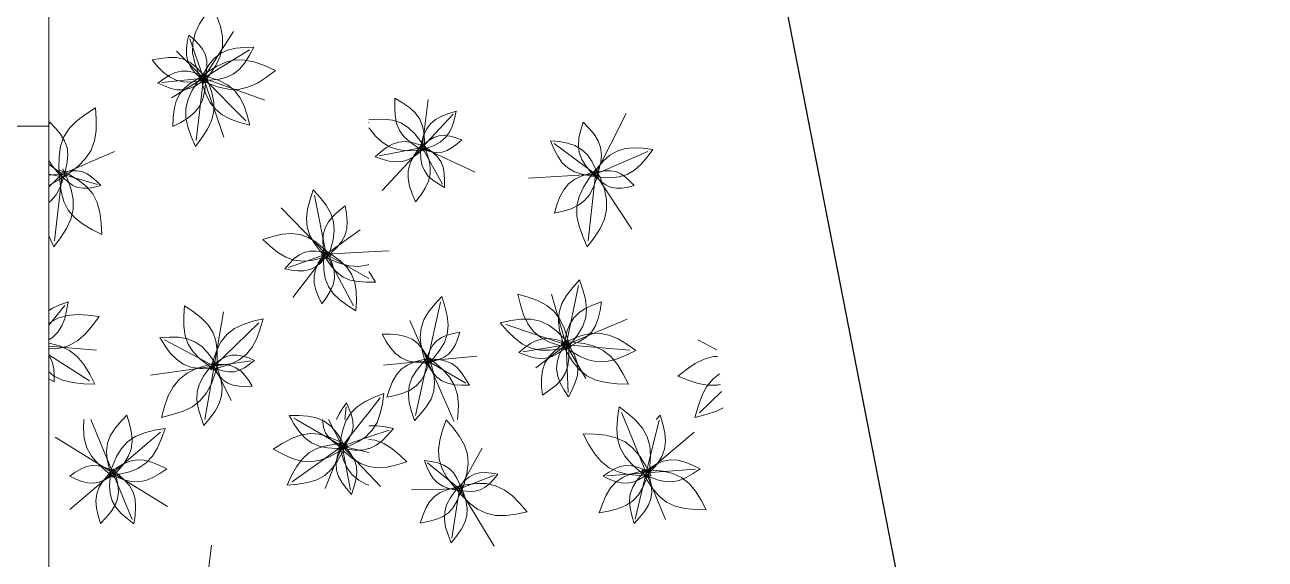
# Model space of a CAD drawing. Header units: metres. Extents: x 0 to 46.1, y -33.1 to 1.9.
# Drawn here: x 40.71 to 45.36, y -16.524 to -14.52 of the extents above; entities that cross this region are included whole.
import ezdxf

# ---------------------------------------------------------------- set-up
doc = ezdxf.new("R2010")
doc.units = ezdxf.units.M
doc.header["$LTSCALE"] = 0.02
doc.layers.add('AB_EXT_MASSIF', color=8, linetype='Continuous', lineweight=9)
doc.layers.add('CONTEXT', color=7, linetype='Continuous', lineweight=13, true_color=0x787878)
doc.layers.add('SITE', color=7, linetype='Continuous', lineweight=25, true_color=0x000000)

msp = doc.modelspace()

# ---------------------------------------------------------------- linework, layer by layer
at = {"layer": 'AB_EXT_MASSIF', "lineweight": 9, "true_color": 0x606060, "transparency": 33554597}
for points in [[(41.3776, -14.7405), (41.3606, -14.7014), (41.3469, -14.6626), (41.3392, -14.6246), (41.3394, -14.5875), (41.348, -14.5514), (41.3644, -14.5162), (41.3868, -14.4818), (41.4124, -14.4477), (41.4293, -14.4869), (41.443, -14.5256), (41.4507, -14.5636), (41.4506, -14.6007), (41.442, -14.6368), (41.4256, -14.672), (41.4032, -14.7064), (41.3776, -14.7405)], [(41.38, -14.72), (41.492, -14.5442)], [(41.3842, -14.7322), (41.364, -14.7148), (41.3458, -14.6967), (41.3312, -14.6773), (41.3212, -14.6564), (41.3162, -14.6338), (41.3159, -14.6095), (41.3192, -14.584), (41.3244, -14.5579), (41.3446, -14.5753), (41.3628, -14.5934), (41.3774, -14.6128), (41.3874, -14.6337), (41.3924, -14.6563), (41.3927, -14.6806), (41.3894, -14.7061), (41.3842, -14.7322)], [(41.38, -14.72), (41.3292, -14.5718)], [(41.3945, -14.7252), (41.3632, -14.731), (41.3328, -14.7345), (41.3038, -14.7338), (41.2769, -14.7276), (41.252, -14.7153), (41.2292, -14.6975), (41.2078, -14.6755), (41.1873, -14.6512), (41.2186, -14.6454), (41.2491, -14.6419), (41.278, -14.6426), (41.305, -14.6488), (41.3298, -14.6611), (41.3526, -14.6788), (41.374, -14.7009), (41.3945, -14.7252)], [(41.38, -14.72), (41.2791, -14.6179)], [(41.3658, -14.7288), (41.382, -14.6984), (41.3996, -14.6703), (41.4197, -14.6463), (41.4432, -14.6277), (41.4703, -14.6149), (41.5007, -14.6076), (41.5337, -14.6044), (41.5681, -14.6034), (41.5519, -14.6338), (41.5344, -14.662), (41.5143, -14.686), (41.4908, -14.7045), (41.4637, -14.7173), (41.4332, -14.7246), (41.4002, -14.7278), (41.3658, -14.7288)], [(41.38, -14.72), (41.5519, -14.6135)], [(41.3929, -14.7186), (41.3713, -14.7345), (41.3495, -14.7482), (41.3273, -14.7583), (41.3046, -14.7634), (41.2813, -14.7631), (41.2575, -14.758), (41.2333, -14.7491), (41.2089, -14.7382), (41.2305, -14.7224), (41.2523, -14.7086), (41.2745, -14.6986), (41.2972, -14.6935), (41.3205, -14.6937), (41.3443, -14.6988), (41.3685, -14.7077), (41.3929, -14.7186)], [(41.3597, -14.7222), (41.3937, -14.6972), (41.4281, -14.6754), (41.4632, -14.6596), (41.499, -14.6515), (41.5358, -14.6519), (41.5734, -14.66), (41.6116, -14.674), (41.6501, -14.6913), (41.6161, -14.7163), (41.5817, -14.738), (41.5466, -14.7539), (41.5108, -14.7619), (41.474, -14.7616), (41.4364, -14.7535), (41.3982, -14.7394), (41.3597, -14.7222)], [(41.38, -14.72), (41.2236, -14.7366)], [(41.38, -14.72), (41.2604, -14.7941)], [(41.3887, -14.7064), (41.3873, -14.7397), (41.3838, -14.7717), (41.3763, -14.8012), (41.3636, -14.8273), (41.3453, -14.8499), (41.3218, -14.8691), (41.2943, -14.8858), (41.2646, -14.9011), (41.266, -14.8677), (41.2695, -14.8358), (41.2769, -14.8063), (41.2896, -14.7802), (41.308, -14.7576), (41.3315, -14.7384), (41.359, -14.7217), (41.3887, -14.7064)], [(41.3823, -14.7008), (41.3982, -14.7375), (41.411, -14.7739), (41.4183, -14.8096), (41.4181, -14.8444), (41.4101, -14.8783), (41.3947, -14.9113), (41.3736, -14.9436), (41.3496, -14.9756), (41.3337, -14.9388), (41.3208, -14.9025), (41.3136, -14.8668), (41.3137, -14.8319), (41.3218, -14.7981), (41.3372, -14.7651), (41.3582, -14.7327), (41.3823, -14.7008)], [(41.38, -14.72), (41.3522, -14.9536)], [(41.367, -14.7068), (41.404, -14.7168), (41.4389, -14.7289), (41.47, -14.7449), (41.496, -14.7657), (41.5166, -14.792), (41.5321, -14.8233), (41.5438, -14.8584), (41.5533, -14.8955), (41.5163, -14.8855), (41.4814, -14.8734), (41.4503, -14.8575), (41.4243, -14.8366), (41.4037, -14.8103), (41.3882, -14.779), (41.3765, -14.7439), (41.367, -14.7068)], [(41.38, -14.72), (41.5384, -14.8804)], [(41.38, -14.72), (41.6103, -14.8022)], [(41.38, -14.72), (41.456, -14.9416)], [(40.8406, -15.0988), (40.8379, -15.0555), (40.8381, -15.0137), (40.8438, -14.9746), (40.8567, -14.9392), (40.8773, -14.9076), (40.9051, -14.8795), (40.9384, -14.8543), (40.9747, -14.8305), (40.9774, -14.8738), (40.9772, -14.9156), (40.9715, -14.9546), (40.9586, -14.9901), (40.938, -15.0217), (40.9102, -15.0497), (40.8769, -15.075), (40.8406, -15.0988)], [(42.2077, -14.9939), (42.1795, -14.9771), (42.1535, -14.959), (42.1315, -14.9387), (42.1149, -14.9155), (42.104, -14.889), (42.0984, -14.8597), (42.0969, -14.828), (42.0975, -14.7952), (42.1258, -14.812), (42.1518, -14.8301), (42.1737, -14.8504), (42.1904, -14.8736), (42.2013, -14.9), (42.2069, -14.9294), (42.2084, -14.9611), (42.2077, -14.9939)], [(42.2, -14.98), (42.222, -14.8004)], [(42, -14.8759), (42.018, -14.8742), (42.0543, -14.8734), (42.0883, -14.8775), (42.1194, -14.8878), (42.1473, -14.905), (42.1723, -14.9285), (42.195, -14.9568), (42.2165, -14.9877)], [(42.1904, -14.9903), (42.1969, -14.962), (42.2049, -14.9352), (42.216, -14.9112), (42.231, -14.8909), (42.2502, -14.8745), (42.2734, -14.8618), (42.2995, -14.8519), (42.3273, -14.8435), (42.3209, -14.8718), (42.3128, -14.8986), (42.3017, -14.9226), (42.2867, -14.9429), (42.2675, -14.9593), (42.2444, -14.972), (42.2182, -14.9819), (42.1904, -14.9903)], [(42.2, -14.98), (42.3163, -14.8552)], [(42.85, -15.08), (42.964, -14.8519)], [(40.8, -14.895), (40.8032, -14.8844), (40.8248, -14.907), (40.844, -14.9302), (40.859, -14.9544), (40.8683, -14.98), (40.8716, -15.007), (40.8692, -15.0354), (40.8625, -15.0648), (40.8535, -15.0947)], [(42, -14.8867), (41.9993, -14.8864)], [(42.2165, -14.9877), (42.179, -14.9911), (42.1427, -14.9919), (42.1087, -14.9879), (42.0776, -14.9775), (42.0497, -14.9603), (42.0247, -14.9369), (42.002, -14.9086), (42, -14.9057)], [(42.8535, -15.0947), (42.8319, -15.0721), (42.8127, -15.0489), (42.7977, -15.0247), (42.7884, -14.9991), (42.7852, -14.9721), (42.7875, -14.9437), (42.7942, -14.9143), (42.8032, -14.8844), (42.8248, -14.907), (42.844, -14.9302), (42.859, -14.9544), (42.8683, -14.98), (42.8716, -15.007), (42.8692, -15.0354), (42.8625, -15.0648), (42.8535, -15.0947)], [(42.2133, -14.9774), (42.1922, -14.9959), (42.1708, -15.0122), (42.1485, -15.0246), (42.1253, -15.032), (42.101, -15.0339), (42.0757, -15.0307), (42.0497, -15.0236), (42.0232, -15.0144), (42.0443, -14.9959), (42.0658, -14.9796), (42.088, -14.9671), (42.1112, -14.9598), (42.1355, -14.9579), (42.1608, -14.9611), (42.1869, -14.9682), (42.2133, -14.9774)], [(42.2019, -14.9647), (42.2144, -14.994), (42.2246, -15.023), (42.2302, -15.0514), (42.23, -15.0792), (42.2235, -15.1061), (42.2111, -15.1324), (42.1943, -15.1581), (42.175, -15.1835), (42.1625, -15.1542), (42.1523, -15.1252), (42.1467, -15.0967), (42.1469, -15.069), (42.1534, -15.042), (42.1658, -15.0158), (42.1826, -14.9901), (42.2019, -14.9647)], [(42.1888, -14.9822), (42.2065, -14.9667), (42.2245, -14.953), (42.2432, -14.9426), (42.2627, -14.9364), (42.283, -14.9348), (42.3042, -14.9375), (42.3261, -14.9435), (42.3482, -14.9512), (42.3306, -14.9666), (42.3126, -14.9803), (42.2939, -14.9908), (42.2744, -14.997), (42.2541, -14.9985), (42.2329, -14.9958), (42.211, -14.9899), (42.1888, -14.9822)], [(42.1937, -14.9687), (42.2167, -14.9824), (42.2379, -14.9971), (42.2557, -15.0136), (42.2693, -15.0325), (42.2781, -15.054), (42.2827, -15.0779), (42.2839, -15.1036), (42.2834, -15.1304), (42.2604, -15.1167), (42.2392, -15.102), (42.2214, -15.0855), (42.2078, -15.0666), (42.199, -15.045), (42.1944, -15.0211), (42.1932, -14.9954), (42.1937, -14.9687)], [(42.8628, -15.0895), (42.8301, -15.0858), (42.799, -15.0802), (42.7706, -15.0708), (42.7459, -15.0565), (42.725, -15.037), (42.7078, -15.0126), (42.6933, -14.9844), (42.6804, -14.9543), (42.713, -14.9579), (42.7441, -14.9636), (42.7725, -14.9729), (42.7973, -14.9872), (42.8181, -15.0067), (42.8353, -15.0312), (42.8498, -15.0593), (42.8628, -15.0895)], [(42.85, -15.08), (42.695, -14.9651)], [(40.85, -15.08), (41.0463, -14.9948)], [(42.2, -14.98), (42.0384, -15.0114)], [(42.2, -14.98), (42.05, -15.1408)], [(42.2, -14.98), (42.2762, -15.1174)], [(42.2, -14.98), (42.3983, -15.0724)], [(42.8338, -15.087), (42.8554, -15.0577), (42.8781, -15.0309), (42.9029, -15.0089), (42.9303, -14.993), (42.9606, -14.9838), (42.9936, -14.9808), (43.0287, -14.9825), (43.0648, -14.9868), (43.0432, -15.0161), (43.0205, -15.0429), (42.9958, -15.0649), (42.9684, -15.0808), (42.938, -15.09), (42.905, -15.093), (42.87, -15.0913), (42.8338, -15.087)], [(42.85, -15.08), (43.0463, -14.9948)], [(40.8535, -15.0947), (40.8319, -15.0721), (40.8127, -15.0489), (40.8, -15.0284)], [(40.85, -15.08), (40.8, -15.0429)], [(40.8524, -15.0595), (40.8695, -15.0986), (40.8834, -15.1374), (40.8912, -15.1754), (40.8913, -15.2126), (40.8828, -15.2488), (40.8665, -15.2841), (40.8442, -15.3187), (40.8187, -15.3529), (40.8015, -15.3138), (40.8, -15.3095)], [(40.8388, -15.063), (40.8765, -15.0817), (40.9115, -15.1021), (40.9415, -15.1259), (40.965, -15.1539), (40.9816, -15.1865), (40.9916, -15.2235), (40.9967, -15.2637), (40.9991, -15.3057), (40.9614, -15.287), (40.9264, -15.2665), (40.8964, -15.2428), (40.8728, -15.2148), (40.8563, -15.1822), (40.8463, -15.1452), (40.8412, -15.105), (40.8388, -15.063)], [(40.8391, -15.0768), (40.8619, -15.0712), (40.8842, -15.0674), (40.9055, -15.0668), (40.9255, -15.0703), (40.9443, -15.0783), (40.9618, -15.0905), (40.9784, -15.1059), (40.9944, -15.1229), (40.9717, -15.1284), (40.9494, -15.1322), (40.9281, -15.1329), (40.908, -15.1293), (40.8893, -15.1213), (40.8718, -15.1092), (40.8552, -15.0938), (40.8391, -15.0768)], [(42.8524, -15.0595), (42.8695, -15.0986), (42.8834, -15.1374), (42.8912, -15.1754), (42.8913, -15.2126), (42.8828, -15.2488), (42.8665, -15.2841), (42.8442, -15.3187), (42.8187, -15.3529), (42.8015, -15.3138), (42.7877, -15.275), (42.7798, -15.237), (42.7798, -15.1998), (42.7882, -15.1636), (42.8045, -15.1283), (42.8268, -15.0937), (42.8524, -15.0595)], [(42.8391, -15.0768), (42.8619, -15.0712), (42.8842, -15.0674), (42.9055, -15.0668), (42.9255, -15.0703), (42.9443, -15.0783), (42.9618, -15.0905), (42.9784, -15.1059), (42.9944, -15.1229), (42.9717, -15.1284), (42.9494, -15.1322), (42.9281, -15.1329), (42.908, -15.1293), (42.8893, -15.1213), (42.8718, -15.1092), (42.8552, -15.0938), (42.8391, -15.0768)], [(40.8616, -15.069), (40.8523, -15.1007), (40.8412, -15.1306), (40.827, -15.1571), (40.8085, -15.1792), (40.8, -15.1856)], [(40.8708, -15.0787), (40.835, -15.1025), (40.8, -15.1225)], [(40.85, -15.08), (40.8, -15.083)], [(40.85, -15.08), (40.8, -15.1274)], [(40.8628, -15.0895), (40.8301, -15.0858), (40.8, -15.0803)], [(40.85, -15.08), (40.8214, -15.3295)], [(40.85, -15.08), (40.982, -15.1192)], [(42.85, -15.08), (42.598, -15.0952)], [(42.8616, -15.069), (42.8523, -15.1007), (42.8412, -15.1306), (42.827, -15.1571), (42.8085, -15.1792), (42.7854, -15.1965), (42.7582, -15.2093), (42.7277, -15.2187), (42.6955, -15.2263), (42.7049, -15.1946), (42.7159, -15.1647), (42.7302, -15.1382), (42.7487, -15.1161), (42.7717, -15.0988), (42.799, -15.086), (42.8294, -15.0766), (42.8616, -15.069)], [(42.85, -15.08), (42.8214, -15.3295)], [(42.85, -15.08), (42.9863, -15.2863)], [(41.8436, -15.3982), (41.8183, -15.3695), (41.7957, -15.3403), (41.7785, -15.31), (41.7683, -15.2783), (41.7655, -15.2451), (41.7697, -15.2105), (41.7792, -15.1748), (41.7915, -15.1386), (41.8169, -15.1672), (41.8394, -15.1965), (41.8566, -15.2268), (41.8669, -15.2585), (41.8697, -15.2917), (41.8655, -15.3263), (41.856, -15.3619), (41.8436, -15.3982)], [(41.84, -15.38), (41.7957, -15.1593)], [(41.84, -15.38), (41.6712, -15.2057)], [(41.8347, -15.3937), (41.83, -15.3637), (41.8275, -15.3346), (41.829, -15.307), (41.8358, -15.2815), (41.8481, -15.2582), (41.8657, -15.237), (41.8873, -15.2173), (41.9111, -15.1984), (41.9157, -15.2284), (41.9182, -15.2575), (41.9167, -15.285), (41.91, -15.3106), (41.8976, -15.3339), (41.88, -15.3551), (41.8584, -15.3748), (41.8347, -15.3937)], [(41.84, -15.38), (41.9669, -15.2881)], [(41.8579, -15.3842), (41.8216, -15.3953), (41.786, -15.4035), (41.7517, -15.4065), (41.7189, -15.4028), (41.6879, -15.3916), (41.6585, -15.3736), (41.6303, -15.3504), (41.6027, -15.3244), (41.639, -15.3133), (41.6745, -15.3051), (41.7089, -15.302), (41.7417, -15.3058), (41.7727, -15.317), (41.8021, -15.335), (41.8303, -15.3582), (41.8579, -15.3842)], [(41.8517, -15.3759), (41.8351, -15.3954), (41.8179, -15.4131), (41.7995, -15.4274), (41.7794, -15.4372), (41.7577, -15.4422), (41.7344, -15.4427), (41.7098, -15.4399), (41.6846, -15.4351), (41.7012, -15.4156), (41.7184, -15.3979), (41.7369, -15.3836), (41.7569, -15.3737), (41.7786, -15.3688), (41.802, -15.3682), (41.8265, -15.3711), (41.8517, -15.3759)], [(41.84, -15.38), (41.698, -15.4304)], [(41.84, -15.38), (41.7143, -15.5425)], [(41.8412, -15.366), (41.8536, -15.3923), (41.8638, -15.4184), (41.8698, -15.4442), (41.8705, -15.4695), (41.8654, -15.4943), (41.855, -15.5186), (41.8404, -15.5426), (41.8237, -15.5663), (41.8113, -15.54), (41.8011, -15.5139), (41.7951, -15.4881), (41.7944, -15.4628), (41.7995, -15.438), (41.8099, -15.4137), (41.8245, -15.3897), (41.8412, -15.366)], [(42, -15.4189), (41.9967, -15.4202), (41.9622, -15.4261), (41.9273, -15.424), (41.892, -15.4145), (41.8564, -15.3993), (41.8206, -15.3811)], [(42, -15.4848), (41.9913, -15.4848), (41.9596, -15.483), (41.9302, -15.4771), (41.9039, -15.466), (41.8807, -15.449), (41.8606, -15.4268), (41.8427, -15.4006), (41.8261, -15.3721)], [(41.8316, -15.364), (41.8632, -15.3838), (41.8922, -15.405), (41.9166, -15.4286), (41.9349, -15.4553), (41.9466, -15.4856), (41.9522, -15.5191), (41.9531, -15.555), (41.9515, -15.5922), (41.9199, -15.5724), (41.8909, -15.5513), (41.8665, -15.5277), (41.8482, -15.5009), (41.8365, -15.4707), (41.8309, -15.4372), (41.83, -15.4013), (41.8316, -15.364)], [(41.84, -15.38), (42, -15.3711)], [(41.84, -15.38), (41.9419, -15.574)], [(41.84, -15.38), (42, -15.4707)], [(42, -15.3711), (42.0759, -15.3669)], [(42, -15.4448), (42.0077, -15.456), (42.0243, -15.4845), (42, -15.4848)], [(42.7362, -15.7383), (42.7239, -15.7017), (42.7145, -15.6657), (42.7104, -15.6307), (42.7133, -15.5972), (42.7238, -15.5652), (42.7413, -15.5347), (42.7641, -15.5053), (42.7899, -15.4765), (42.8022, -15.5131), (42.8116, -15.5491), (42.8157, -15.5841), (42.8128, -15.6176), (42.8023, -15.6495), (42.7848, -15.6801), (42.762, -15.7095), (42.7362, -15.7383)], [(42.7537, -15.7343), (42.7144, -15.723), (42.6774, -15.7096), (42.6446, -15.6922), (42.6172, -15.6695), (42.5957, -15.6412), (42.5797, -15.6077), (42.5678, -15.5702), (42.5582, -15.5305), (42.5974, -15.5417), (42.6344, -15.5551), (42.6673, -15.5726), (42.6946, -15.5952), (42.7161, -15.6235), (42.7322, -15.657), (42.7441, -15.6946), (42.7537, -15.7343)], [(42.74, -15.72), (42.6851, -15.5299)], [(42.74, -15.72), (42.7856, -15.4974)], [(40.8, -15.5913), (40.8131, -15.583), (40.8415, -15.57), (40.8719, -15.5587), (40.8668, -15.5907), (40.8597, -15.6211), (40.8492, -15.6486), (40.8339, -15.6723), (40.8137, -15.692), (40.8, -15.7007)], [(40.8, -15.6466), (40.8605, -15.5725)], [(41.4284, -15.8171), (41.3957, -15.7953), (41.3657, -15.7722), (41.3407, -15.7467), (41.3222, -15.718), (41.3107, -15.6858), (41.3058, -15.6504), (41.3058, -15.6125), (41.3086, -15.5733), (41.3413, -15.5951), (41.3713, -15.6182), (41.3963, -15.6437), (41.4148, -15.6724), (41.4262, -15.7046), (41.4312, -15.74), (41.4311, -15.7779), (41.4284, -15.8171)], [(42.216, -15.7981), (42.2043, -15.7616), (42.1954, -15.7257), (42.1919, -15.691), (42.1953, -15.6578), (42.2061, -15.6262), (42.2239, -15.5962), (42.247, -15.5673), (42.273, -15.539), (42.2847, -15.5756), (42.2936, -15.6115), (42.2971, -15.6462), (42.2937, -15.6794), (42.2829, -15.711), (42.2651, -15.741), (42.242, -15.7699), (42.216, -15.7981)], [(42.22, -15.78), (42.2684, -15.5598)], [(42.7301, -15.7321), (42.7352, -15.7001), (42.7422, -15.6697), (42.7528, -15.6422), (42.768, -15.6185), (42.7882, -15.5988), (42.8131, -15.583), (42.8415, -15.57), (42.8719, -15.5587), (42.8668, -15.5907), (42.8597, -15.6211), (42.8492, -15.6486), (42.8339, -15.6723), (42.8137, -15.692), (42.7888, -15.7078), (42.7604, -15.7208), (42.7301, -15.7321)], [(40.8, -15.6397), (40.8017, -15.6382), (40.8335, -15.6201), (40.8687, -15.6097), (40.9069, -15.6065), (40.9474, -15.6088), (40.9891, -15.614), (40.9639, -15.6477), (40.9375, -15.6785), (40.9087, -15.7038), (40.8768, -15.7219), (40.8417, -15.7323), (40.8035, -15.7355), (40.8, -15.7353)], [(41.4062, -15.8134), (41.4169, -15.7752), (41.4297, -15.7391), (41.4465, -15.7071), (41.4683, -15.6803), (41.4957, -15.6593), (41.5282, -15.6434), (41.5646, -15.6317), (41.6031, -15.6221), (41.5924, -15.6603), (41.5796, -15.6963), (41.5629, -15.7284), (41.541, -15.7551), (41.5136, -15.7762), (41.4811, -15.792), (41.4447, -15.8038), (41.4062, -15.8134)], [(41.42, -15.8), (41.4552, -15.5964)], [(42.7587, -15.7262), (42.7189, -15.7345), (42.68, -15.7398), (42.643, -15.7396), (42.6084, -15.7323), (42.5764, -15.7173), (42.5467, -15.6952), (42.5189, -15.6676), (42.492, -15.6371), (42.5318, -15.6288), (42.5707, -15.6235), (42.6077, -15.6237), (42.6423, -15.631), (42.6743, -15.646), (42.704, -15.6681), (42.7318, -15.6957), (42.7587, -15.7262)], [(42.74, -15.72), (42.9677, -15.6231)], [(41.42, -15.8), (41.5874, -15.6374)], [(42.22, -15.78), (42.1537, -15.6283)], [(42.74, -15.72), (42.5134, -15.6442)], [(40.8, -15.7142), (40.8064, -15.7149), (40.8442, -15.7244), (40.8778, -15.7406), (40.9068, -15.764), (40.9316, -15.7942), (40.9531, -15.8294), (40.9729, -15.8675), (40.9301, -15.8658), (40.889, -15.8615), (40.8512, -15.852), (40.8176, -15.8358), (40.8, -15.8216)], [(41.4354, -15.8081), (41.3995, -15.8096), (41.365, -15.8086), (41.3328, -15.8032), (41.3037, -15.7919), (41.278, -15.7743), (41.2553, -15.7508), (41.2351, -15.7228), (41.2161, -15.6924), (41.2519, -15.6909), (41.2864, -15.6918), (41.3186, -15.6973), (41.3477, -15.7086), (41.3734, -15.7262), (41.3961, -15.7497), (41.4164, -15.7777), (41.4354, -15.8081)], [(41.42, -15.8), (41.2336, -15.7016)], [(42.2328, -15.7875), (42.2022, -15.7874), (42.1727, -15.7852), (42.1455, -15.7794), (42.1211, -15.7686), (42.0999, -15.7526), (42.0814, -15.7317), (42.0652, -15.707), (42.0502, -15.6804), (42.0808, -15.6805), (42.1102, -15.6826), (42.1375, -15.6885), (42.1618, -15.6992), (42.1831, -15.7153), (42.2015, -15.7362), (42.2177, -15.7608), (42.2328, -15.7875)], [(42.2109, -15.7881), (42.2188, -15.7642), (42.2279, -15.7416), (42.2395, -15.7218), (42.2541, -15.7054), (42.2721, -15.6929), (42.2931, -15.6838), (42.3166, -15.6773), (42.3413, -15.6723), (42.3334, -15.6963), (42.3242, -15.7188), (42.3127, -15.7386), (42.2981, -15.755), (42.2801, -15.7676), (42.259, -15.7767), (42.2356, -15.7831), (42.2109, -15.7881)], [(42.7534, -15.7178), (42.7317, -15.7357), (42.7096, -15.7514), (42.6869, -15.7632), (42.6634, -15.7698), (42.639, -15.7709), (42.6137, -15.7669), (42.5878, -15.759), (42.5616, -15.7489), (42.5833, -15.7311), (42.6054, -15.7154), (42.6281, -15.7036), (42.6516, -15.6969), (42.676, -15.6958), (42.7013, -15.6998), (42.7272, -15.7078), (42.7534, -15.7178)], [(42.7468, -15.7058), (42.7495, -15.7382), (42.7499, -15.7695), (42.7462, -15.7988), (42.7371, -15.8256), (42.7221, -15.8496), (42.7017, -15.871), (42.6771, -15.8904), (42.6503, -15.9088), (42.6476, -15.8764), (42.6472, -15.8451), (42.6508, -15.8157), (42.66, -15.7889), (42.675, -15.765), (42.6954, -15.7436), (42.7199, -15.7242), (42.7468, -15.7058)], [(42.7394, -15.7053), (42.7557, -15.7309), (42.7697, -15.7566), (42.7793, -15.7825), (42.7834, -15.8086), (42.7814, -15.8349), (42.7738, -15.8615), (42.762, -15.8882), (42.7478, -15.915), (42.7315, -15.8894), (42.7175, -15.8637), (42.7078, -15.8378), (42.7037, -15.8117), (42.7057, -15.7854), (42.7133, -15.7589), (42.7252, -15.7321), (42.7394, -15.7053)], [(42.7204, -15.7184), (42.7571, -15.7009), (42.7936, -15.6864), (42.8296, -15.6777), (42.865, -15.6765), (42.8997, -15.6834), (42.9339, -15.6978), (42.9675, -15.718), (43.001, -15.7412), (42.9642, -15.7588), (42.9277, -15.7732), (42.8917, -15.7819), (42.8563, -15.7831), (42.8216, -15.7762), (42.7874, -15.7618), (42.7538, -15.7417), (42.7204, -15.7184)], [(42.7225, -15.7089), (42.7653, -15.7105), (42.8064, -15.7149), (42.8442, -15.7244), (42.8778, -15.7406), (42.9068, -15.764), (42.9316, -15.7942), (42.9531, -15.8294), (42.9729, -15.8675), (42.9301, -15.8658), (42.889, -15.8615), (42.8512, -15.852), (42.8176, -15.8358), (42.7885, -15.8123), (42.7638, -15.7822), (42.7422, -15.7469), (42.7225, -15.7089)], [(43.3043, -15.739), (43.2336, -15.7016)], [(40.8, -15.7249), (40.9785, -15.7394)], [(40.8, -15.758), (40.9529, -15.8548)], [(40.8, -15.7606), (40.8053, -15.7678), (40.8139, -15.7877), (40.8186, -15.8099), (40.8201, -15.8339), (40.82, -15.8588), (40.8, -15.8473)], [(41.4086, -15.8016), (41.4273, -15.7869), (41.4462, -15.7739), (41.4656, -15.7643), (41.4856, -15.759), (41.5063, -15.7584), (41.5276, -15.7622), (41.5494, -15.7693), (41.5714, -15.7782), (41.5528, -15.793), (41.5339, -15.806), (41.5145, -15.8156), (41.4945, -15.8209), (41.4738, -15.8214), (41.4525, -15.8177), (41.4307, -15.8106), (41.4086, -15.8016)], [(42.1692, -16), (42.1597, -15.9704), (42.1515, -15.937), (42.1482, -15.9046), (42.1513, -15.8737), (42.1615, -15.8443), (42.178, -15.8163), (42.1995, -15.7894), (42.2237, -15.7631)], [(42.2237, -15.7631), (42.2346, -15.7971), (42.2429, -15.8306), (42.2462, -15.8629), (42.243, -15.8938), (42.2329, -15.9232), (42.2163, -15.9512), (42.1948, -15.9781), (42.1747, -16)], [(42.2118, -15.7613), (42.2459, -15.7862), (42.277, -15.8125), (42.3027, -15.8411), (42.3212, -15.8729), (42.3319, -15.9081), (42.3355, -15.9464), (42.3336, -15.987), (42.3321, -16)], [(42.22, -15.78), (42.4047, -15.7619)], [(42.74, -15.72), (42.5769, -15.7464)], [(42.74, -15.72), (42.626, -15.8056)], [(42.74, -15.72), (42.7471, -15.8982)], [(42.74, -15.72), (42.8131, -15.8468)], [(42.74, -15.72), (42.9785, -15.7394)], [(43.3186, -15.8677), (43.3068, -15.8708), (43.2711, -15.8718), (43.2343, -15.8652), (43.1967, -15.853), (43.1586, -15.8376), (43.1908, -15.8121), (43.2234, -15.7897), (43.2569, -15.7731), (43.2915, -15.764), (43.3071, -15.7635)], [(41.42, -15.8), (41.1811, -15.8343)], [(41.4349, -15.7855), (41.4233, -15.8268), (41.4095, -15.8657), (41.3914, -15.9003), (41.3679, -15.9291), (41.3383, -15.9519), (41.3033, -15.9689), (41.264, -15.9816), (41.2224, -15.992), (41.234, -15.9507), (41.2478, -15.9118), (41.2659, -15.8773), (41.2894, -15.8484), (41.319, -15.8257), (41.354, -15.8086), (41.3933, -15.7959), (41.4349, -15.7855)], [(41.3731, -16), (41.3693, -15.9896), (41.3597, -15.9571), (41.355, -15.9255), (41.3567, -15.895), (41.3654, -15.8657), (41.3804, -15.8375), (41.4003, -15.8101), (41.4229, -15.7833)], [(41.42, -15.8), (41.3854, -16)], [(41.4229, -15.7833), (41.4351, -15.8162), (41.4447, -15.8486), (41.4494, -15.8802), (41.4477, -15.9108), (41.439, -15.9401), (41.424, -15.9683), (41.4041, -15.9956), (41.4004, -16)], [(41.4093, -15.7943), (41.4343, -15.7933), (41.4584, -15.794), (41.4809, -15.7978), (41.5012, -15.8057), (41.5192, -15.818), (41.535, -15.8344), (41.5492, -15.8539), (41.5624, -15.8752), (41.5374, -15.8762), (41.5133, -15.8755), (41.4908, -15.8717), (41.4705, -15.8638), (41.4525, -15.8515), (41.4367, -15.8351), (41.4225, -15.8156), (41.4093, -15.7943)], [(41.42, -15.8), (41.5584, -15.7801)], [(41.42, -15.8), (41.4831, -15.9284)], [(42.22, -15.78), (42.0546, -15.7962)], [(42.2315, -15.7698), (42.2216, -15.8), (42.21, -15.8284), (42.1954, -15.8535), (42.177, -15.8741), (42.1543, -15.89), (42.1277, -15.9015), (42.0981, -15.9096), (42.0669, -15.9159), (42.0769, -15.8857), (42.0884, -15.8573), (42.103, -15.8322), (42.1214, -15.8116), (42.1441, -15.7957), (42.1707, -15.7842), (42.2003, -15.7761), (42.2315, -15.7698)], [(42.22, -15.78), (42.1749, -15.9851)], [(42.2082, -15.7731), (42.2364, -15.7732), (42.2636, -15.7752), (42.2887, -15.7806), (42.3111, -15.7905), (42.3307, -15.8053), (42.3477, -15.8245), (42.3626, -15.8473), (42.3765, -15.8718), (42.3483, -15.8717), (42.3212, -15.8698), (42.2961, -15.8643), (42.2736, -15.8544), (42.254, -15.8397), (42.237, -15.8204), (42.2221, -15.7977), (42.2082, -15.7731)], [(42.22, -15.78), (42.3161, -16)], [(42.22, -15.78), (42.363, -15.8639)], [(43.3285, -15.9566), (43.3033, -15.9689), (43.264, -15.9816), (43.2224, -15.992), (43.234, -15.9507), (43.2478, -15.9118), (43.2659, -15.8773), (43.2894, -15.8484), (43.3144, -15.8292)], [(42, -15.9259), (42.0197, -15.9165), (42.0561, -15.9022), (42.0506, -15.941), (42.0428, -15.9779), (42.0347, -16)], [(43.3217, -15.8955), (43.2394, -15.9755)], [(41.879, -16), (41.8881, -15.9793), (41.901, -15.9586), (41.9157, -15.9381), (41.9263, -15.961), (41.9349, -15.9839), (41.9385, -16)], [(41.9173, -16), (41.9318, -15.9766), (41.9558, -15.9525), (41.9856, -15.9328), (42, -15.9259)], [(42, -15.9733), (42.0427, -15.9192)], [(41.0769, -16), (41.0924, -15.9838), (41.0972, -16)], [(41.7101, -16), (41.7015, -15.9849), (41.7371, -15.9849), (41.7715, -15.9872), (41.8032, -15.9938), (41.8174, -16)], [(41.7275, -16), (41.7185, -15.9948)], [(41.9097, -16), (41.9144, -15.952)], [(41.9789, -16), (42, -15.9733)], [(42.9318, -16), (42.9322, -15.9933), (42.9379, -15.9519), (42.971, -15.9773), (42.9968, -16)], [(42.9577, -16), (42.9467, -15.9733)], [(43.0769, -16), (43.0924, -15.9838), (43.0972, -16)], [(41.0477, -16.2187), (41.0146, -16.1933), (40.9844, -16.1667), (40.9597, -16.1379), (40.9421, -16.1062), (40.9322, -16.0712), (40.9295, -16.0334), (40.9318, -16)], [(41.04, -16.2), (40.9577, -16)], [(41.0361, -16.2163), (41.0262, -16.1831), (41.0189, -16.1506), (41.0164, -16.1192), (41.0201, -16.0893), (41.0305, -16.0611), (41.0471, -16.0344), (41.0685, -16.0088), (41.0769, -16)], [(41.0252, -16.2125), (41.0386, -16.1748), (41.0539, -16.1394), (41.0728, -16.1083), (41.0966, -16.0829), (41.1255, -16.0636), (41.1592, -16.0498), (41.1966, -16.0404), (41.236, -16.0333), (41.2227, -16.0711), (41.2074, -16.1065), (41.1884, -16.1375), (41.1647, -16.163), (41.1357, -16.1823), (41.102, -16.1961), (41.0646, -16.2055), (41.0252, -16.2125)], [(41.0972, -16), (41.1023, -16.017), (41.1095, -16.0495), (41.1121, -16.0809), (41.1084, -16.1107), (41.098, -16.139), (41.0814, -16.1657), (41.06, -16.1913), (41.0361, -16.2163)], [(41.4004, -16), (41.3815, -16.0225), (41.3731, -16)], [(41.9149, -16.1087), (41.8793, -16.1087), (41.8449, -16.1064), (41.8132, -16.0997), (41.7847, -16.0873), (41.7598, -16.0688), (41.7382, -16.0445), (41.7191, -16.0159), (41.7101, -16)], [(41.9, -16.1), (41.7275, -16)], [(41.8174, -16), (41.8317, -16.0062), (41.8566, -16.0248), (41.8782, -16.049), (41.8973, -16.0777), (41.9149, -16.1087)], [(41.9054, -16.1106), (41.8847, -16.0973), (41.8656, -16.0832), (41.8496, -16.0674), (41.8377, -16.0496), (41.8302, -16.0295), (41.8267, -16.0073), (41.8266, -16)], [(41.9, -16.1), (41.8487, -16)], [(41.8882, -16.1149), (41.8938, -16.0761), (41.9016, -16.0392), (41.9139, -16.0056), (41.9173, -16)], [(41.9385, -16), (41.94, -16.0063), (41.9404, -16.0283), (41.9357, -16.0499), (41.9264, -16.0709), (41.9136, -16.0917), (41.8988, -16.1122)], [(41.9, -16.1), (41.9789, -16)], [(42.0347, -16), (42.0305, -16.0114), (42.0126, -16.0404), (42, -16.0531)], [(42, -16.0248), (42.0021, -16.0243), (42.0309, -16.0239), (42.0611, -16.0278), (42.0921, -16.0339), (42.0714, -16.0578), (42.05, -16.0794), (42.0271, -16.0968), (42.0023, -16.1087), (42, -16.1092)], [(42, -16.0656), (42.0755, -16.0396)], [(42.1747, -16), (42.1706, -16.0044), (42.1692, -16)], [(42.3438, -16.2795), (42.3167, -16.2487), (42.2927, -16.2172), (42.2744, -16.1847), (42.2635, -16.1506), (42.2607, -16.115), (42.2653, -16.0779), (42.2756, -16.0398), (42.289, -16.0009), (42.3161, -16.0318), (42.3401, -16.0632), (42.3585, -16.0958), (42.3694, -16.1298), (42.3722, -16.1654), (42.3676, -16.2025), (42.3572, -16.2407), (42.3438, -16.2795)], [(42.3161, -16), (42.3194, -16.0076)], [(43.0477, -16.2187), (43.0146, -16.1933), (42.9844, -16.1667), (42.9597, -16.1379), (42.9421, -16.1062), (42.9322, -16.0712), (42.9295, -16.0334), (42.9318, -16)], [(43.04, -16.2), (42.9577, -16)], [(42.9968, -16), (43.0012, -16.0039), (43.0259, -16.0327), (43.0435, -16.0644), (43.0533, -16.0994), (43.0561, -16.1372), (43.0534, -16.1773), (43.0477, -16.2187)], [(43.0972, -16), (43.1023, -16.017), (43.1095, -16.0495), (43.1121, -16.0809), (43.1084, -16.1107), (43.098, -16.139), (43.0814, -16.1657), (43.06, -16.1913), (43.0361, -16.2163)], [(43.04, -16.2), (43.0879, -16.0024)], [(41.04, -16.2), (40.8234, -16.0666)], [(41.04, -16.2), (41.2191, -16.0477)], [(41.9195, -16.0991), (41.8856, -16.1209), (41.8517, -16.1397), (41.8174, -16.1527), (41.7829, -16.1583), (41.7479, -16.1559), (41.7126, -16.146), (41.6771, -16.1305), (41.6414, -16.1119), (41.6753, -16.0901), (41.7092, -16.0713), (41.7435, -16.0583), (41.778, -16.0527), (41.813, -16.0551), (41.8482, -16.0649), (41.8838, -16.0805), (41.9195, -16.0991)], [(41.9155, -16.089), (41.8992, -16.1248), (41.8812, -16.1581), (41.86, -16.1868), (41.8346, -16.2097), (41.8046, -16.2261), (41.7705, -16.2366), (41.7331, -16.2426), (41.694, -16.2462), (41.7102, -16.2104), (41.7282, -16.1771), (41.7494, -16.1483), (41.7749, -16.1255), (41.8048, -16.1091), (41.839, -16.0985), (41.8764, -16.0925), (41.9155, -16.089)], [(41.8974, -16.0864), (41.9162, -16.108), (41.9328, -16.13), (41.9454, -16.1528), (41.9529, -16.1765), (41.9547, -16.2014), (41.9514, -16.2272), (41.944, -16.2538), (41.9345, -16.2808), (41.9157, -16.2592), (41.8991, -16.2372), (41.8865, -16.2144), (41.879, -16.1906), (41.8772, -16.1658), (41.8806, -16.14), (41.8879, -16.1134), (41.8974, -16.0864)], [(42, -16.0531), (41.9886, -16.0646), (41.9588, -16.0843), (41.9247, -16.1005), (41.8882, -16.1149)], [(42, -16.2467), (41.9909, -16.2434), (41.9625, -16.2281), (41.9388, -16.2084), (41.9203, -16.1838), (41.9065, -16.1546), (41.8964, -16.122), (41.8882, -16.0876)], [(41.9, -16.1), (42, -16.0656)], [(42, -16.0749), (42.024, -16.0779), (42.0557, -16.0896), (42.0856, -16.1083), (42.1142, -16.1323), (42.1421, -16.1592), (42.1049, -16.1702), (42.0685, -16.1782), (42.0333, -16.181), (42, -16.1768)], [(43.0578, -16.211), (43.0146, -16.2099), (42.9731, -16.206), (42.9347, -16.1969), (42.9006, -16.1809), (42.871, -16.1576), (42.8457, -16.1275), (42.8235, -16.0922), (42.803, -16.0541), (42.8463, -16.0552), (42.8878, -16.0591), (42.9261, -16.0682), (42.9602, -16.0841), (42.9898, -16.1074), (43.0152, -16.1375), (43.0374, -16.1728), (43.0578, -16.211)], [(43.04, -16.2), (43.2191, -16.0477)], [(41.9, -16.1), (41.7117, -16.2336)], [(41.9, -16.1), (41.8359, -16.2594)], [(42, -16.1768), (41.9999, -16.1768), (41.9682, -16.1651), (41.9383, -16.1464), (41.9097, -16.1224), (41.8818, -16.0955)], [(42, -16.1092), (41.9755, -16.1146), (41.9467, -16.115), (41.9165, -16.1111), (41.8855, -16.105)], [(41.9, -16.1), (41.9315, -16.2652)], [(41.9, -16.1), (42, -16.2052)], [(41.9, -16.1), (42, -16.1244)], [(42.34, -16.26), (42.424, -16.1077)], [(41.0522, -16.1991), (41.0314, -16.2134), (41.0105, -16.2258), (40.9893, -16.2346), (40.9678, -16.2388), (40.9458, -16.2379), (40.9236, -16.2324), (40.901, -16.2233), (40.8783, -16.2124), (40.8991, -16.1981), (40.92, -16.1857), (40.9412, -16.1769), (40.9627, -16.1727), (40.9846, -16.1735), (41.0069, -16.179), (41.0295, -16.1881), (41.0522, -16.1991)], [(41.0248, -16.2012), (41.0507, -16.1833), (41.0769, -16.1678), (41.1033, -16.1568), (41.1303, -16.1516), (41.1577, -16.1526), (41.1855, -16.1595), (41.2137, -16.1708), (41.2421, -16.1845), (41.2161, -16.2024), (41.19, -16.2179), (41.1635, -16.2289), (41.1366, -16.2341), (41.1092, -16.2331), (41.0813, -16.2262), (41.0532, -16.2149), (41.0248, -16.2012)], [(42.3499, -16.268), (42.3239, -16.264), (42.299, -16.2585), (42.2765, -16.25), (42.2571, -16.2378), (42.241, -16.2214), (42.228, -16.2012), (42.2173, -16.1781), (42.2078, -16.1535), (42.2339, -16.1575), (42.2587, -16.163), (42.2812, -16.1715), (42.3007, -16.1837), (42.3168, -16.2001), (42.3298, -16.2203), (42.3405, -16.2434), (42.3499, -16.268)], [(42.34, -16.26), (42.2192, -16.1626)], [(43.0522, -16.1991), (43.0314, -16.2134), (43.0105, -16.2258), (42.9893, -16.2346), (42.9678, -16.2388), (42.9458, -16.2379), (42.9236, -16.2324), (42.901, -16.2233), (42.8783, -16.2124), (42.8991, -16.1981), (42.92, -16.1857), (42.9412, -16.1769), (42.9627, -16.1727), (42.9846, -16.1735), (43.0069, -16.179), (43.0295, -16.1881), (43.0522, -16.1991)], [(43.0248, -16.2012), (43.0507, -16.1833), (43.0769, -16.1678), (43.1033, -16.1568), (43.1303, -16.1516), (43.1577, -16.1526), (43.1855, -16.1595), (43.2137, -16.1708), (43.2421, -16.1845), (43.2161, -16.2024), (43.19, -16.2179), (43.1635, -16.2289), (43.1366, -16.2341), (43.1092, -16.2331), (43.0813, -16.2262), (43.0532, -16.2149), (43.0248, -16.2012)], [(41.04, -16.2), (40.8784, -16.3374)], [(41.0435, -16.1857), (41.0521, -16.2148), (41.0585, -16.2434), (41.0607, -16.2709), (41.0575, -16.2971), (41.0484, -16.3219), (41.0338, -16.3453), (41.015, -16.3678), (40.994, -16.3897), (40.9854, -16.3606), (40.979, -16.3321), (40.9768, -16.3045), (40.98, -16.2783), (40.9891, -16.2535), (41.0037, -16.2301), (41.0225, -16.2076), (41.0435, -16.1857)], [(41.0341, -16.1856), (41.0596, -16.2052), (41.0829, -16.2257), (41.102, -16.2479), (41.1156, -16.2724), (41.1232, -16.2994), (41.1253, -16.3286), (41.1232, -16.3596), (41.1188, -16.3915), (41.0932, -16.3719), (41.07, -16.3514), (41.0509, -16.3291), (41.0373, -16.3046), (41.0297, -16.2777), (41.0276, -16.2484), (41.0297, -16.2175), (41.0341, -16.1856)], [(41.04, -16.2), (41.112, -16.375)], [(41.04, -16.2), (41.2454, -16.3265)], [(42, -16.2052), (42.0434, -16.2509)], [(42.3292, -16.2642), (42.3441, -16.2455), (42.3598, -16.2285), (42.3766, -16.2147), (42.395, -16.205), (42.4152, -16.1998), (42.4369, -16.1987), (42.4599, -16.2008), (42.4835, -16.2045), (42.4685, -16.2232), (42.4529, -16.2402), (42.4361, -16.254), (42.4177, -16.2637), (42.3975, -16.2689), (42.3758, -16.27), (42.3528, -16.2679), (42.3292, -16.2642)], [(42.34, -16.26), (42.4711, -16.2093)], [(43.0533, -16.1887), (43.0413, -16.2227), (43.0275, -16.2546), (43.0104, -16.2827), (42.989, -16.3056), (42.9629, -16.3231), (42.9325, -16.3355), (42.8987, -16.3439), (42.8632, -16.3503), (42.8752, -16.3163), (42.889, -16.2844), (42.9061, -16.2563), (42.9275, -16.2334), (42.9536, -16.2159), (42.9841, -16.2036), (43.0178, -16.1951), (43.0533, -16.1887)], [(43.04, -16.2), (42.8922, -16.2113)], [(43.0435, -16.1857), (43.0521, -16.2148), (43.0585, -16.2434), (43.0607, -16.2709), (43.0575, -16.2971), (43.0484, -16.3219), (43.0338, -16.3453), (43.015, -16.3678), (42.994, -16.3897), (42.9854, -16.3606), (42.979, -16.3321), (42.9768, -16.3045), (42.98, -16.2783), (42.9891, -16.2535), (43.0037, -16.2301), (43.0225, -16.2076), (43.0435, -16.1857)], [(43.04, -16.2), (42.998, -16.3734)], [(43.0231, -16.1896), (43.0641, -16.1906), (43.1035, -16.1943), (43.1398, -16.203), (43.1722, -16.2181), (43.2002, -16.2402), (43.2243, -16.2687), (43.2453, -16.3022), (43.2647, -16.3384), (43.2237, -16.3373), (43.1843, -16.3336), (43.148, -16.325), (43.1156, -16.3099), (43.0876, -16.2878), (43.0635, -16.2592), (43.0425, -16.2258), (43.0231, -16.1896)], [(43.04, -16.2), (43.2247, -16.1859)], [(43.04, -16.2), (43.112, -16.375)], [(42.34, -16.26), (42.1601, -16.2636)], [(42.3511, -16.2503), (42.3413, -16.2791), (42.3301, -16.3062), (42.3159, -16.3301), (42.2981, -16.3497), (42.2763, -16.3647), (42.2508, -16.3755), (42.2224, -16.383), (42.1925, -16.3888), (42.2023, -16.36), (42.2135, -16.3329), (42.2277, -16.309), (42.2455, -16.2894), (42.2673, -16.2744), (42.2928, -16.2636), (42.3212, -16.2561), (42.3511, -16.2503)], [(42.3424, -16.2447), (42.354, -16.2745), (42.3632, -16.3038), (42.3679, -16.3324), (42.3668, -16.3602), (42.3594, -16.3869), (42.3462, -16.4128), (42.3285, -16.4379), (42.3084, -16.4627), (42.2968, -16.433), (42.2876, -16.4036), (42.2829, -16.375), (42.284, -16.3473), (42.2914, -16.3205), (42.3046, -16.2947), (42.3223, -16.2695), (42.3424, -16.2447)], [(42.34, -16.26), (42.3111, -16.4453)], [(42.3209, -16.2535), (42.3617, -16.2453), (42.4015, -16.2402), (42.4394, -16.2406), (42.4748, -16.2483), (42.5075, -16.2638), (42.5377, -16.2867), (42.566, -16.3151), (42.5933, -16.3466), (42.5525, -16.3547), (42.5127, -16.3599), (42.4748, -16.3595), (42.4394, -16.3518), (42.4067, -16.3362), (42.3765, -16.3133), (42.3482, -16.2849), (42.3209, -16.2535)], [(42.34, -16.26), (42.4697, -16.4748)], [(41.38, -16.72), (41.4096, -16.4712)]]:
    msp.add_lwpolyline(points, dxfattribs=at)
at = {"layer": 'CONTEXT'}
for points in [[(26.05, -14.9), (26.05, -14.8), (26.05, -13), (38.3, -13), (40.8, -13), (40.8, -14.9), (39.3, -14.9), (36.5, -14.9), (34.5, -14.9), (28.5, -14.9), (27.85, -14.9), (27.85, -16.3), (26.05, -16.3), (26.05, -14.9)], [(36.2, -20.9), (36.2, -19.4), (36.5, -19.4), (39.3, -19.4), (39.3, -14.9), (39.3, -13), (40.8, -13), (40.8, -19.4), (40.8, -19.4), (40.8, -20.9), (40.8, -20.9), (40.8, -21), (39.3, -21), (39.3, -20.9), (37.7, -20.9), (37.7, -25), (36.2, -25), (36.2, -20.9)]]:
    msp.add_lwpolyline(points, close=True, dxfattribs=at)
at = {"layer": 'SITE'}
msp.add_lwpolyline([(0, 0), (6.0974, -31.3132), (45.3602, -23.6679), (40.7508, 0), (0, 0)], close=True, dxfattribs=at)

doc.saveas('drawing.dxf')
